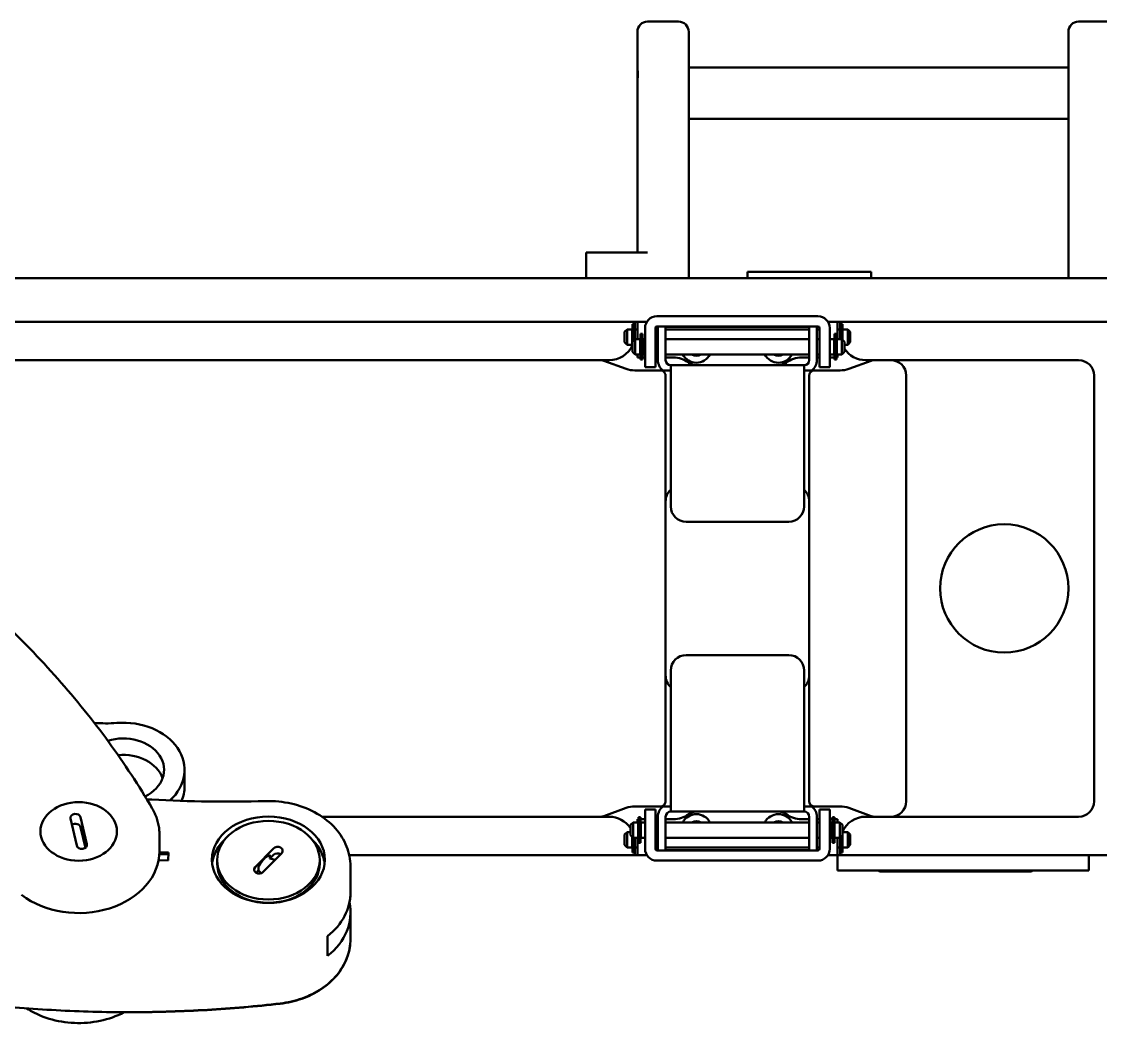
# Model space of a CAD drawing. Header units: millimetres. Extents: x 36 to 3196, y 27 to 5967.
# Drawn here: x 1470.2 to 1680.5, y 4147.8 to 4343.1 of the extents above; entities that cross this region are included whole.
import ezdxf

# ---------------------------------------------------------------- set-up
doc = ezdxf.new("R2010")
doc.units = ezdxf.units.MM
doc.layers.add('외형선(ISO)', color=7, linetype='Continuous', lineweight=50)

msp = doc.modelspace()

# ---------------------------------------------------------------- linework, layer by layer
at = {"layer": '외형선(ISO)'}
for p, q in [((1598.2728, 4343.094), (1592.2728, 4343.094)), ((1676.2728, 4343.094), (1682.2728, 4343.094)), ((1590.2728, 4341.094), (1590.2728, 4334.4982)), ((1600.2728, 4341.094), (1600.2728, 4332.6008)), ((1674.2728, 4332.6008), (1674.2728, 4341.094)), ((1590.2728, 4334.4982), (1590.2728, 4330.5108)), ((1600.2728, 4334.1175), (1674.2728, 4334.1175)), ((1600.2728, 4332.6008), (1600.2728, 4313.094)), ((1674.2728, 4313.094), (1674.2728, 4332.6008)), ((1590.2728, 4330.5108), (1590.2728, 4313.094)), ((1600.2728, 4324.1175), (1674.2728, 4324.1175)), ((1590.2728, 4298.094), (1590.2728, 4313.094)), ((1600.2728, 4313.094), (1600.2728, 4293.094)), ((1674.2728, 4293.094), (1674.2728, 4313.094)), ((1581.2728, 4298.094), (1580.2728, 4298.094)), ((1580.2728, 4293.094), (1580.2728, 4298.094)), ((1581.2728, 4298.094), (1592.2728, 4298.094)), ((1611.7228, 4294.294), (1635.8228, 4294.294)), ((1611.7228, 4294.294), (1611.7228, 4293.094)), ((1635.8228, 4294.294), (1635.8228, 4293.094)), ((1338.4588, 4293.094), (1699.2728, 4293.094)), ((1594.0728, 4285.652), (1625.4728, 4285.652)), ((1425.7728, 4284.594), (1589.7728, 4284.594)), ((1589.3228, 4280.694), (1589.3228, 4284.094)), ((1589.3228, 4284.094), (1589.7228, 4284.094)), ((1589.7228, 4284.094), (1589.7228, 4281.094)), ((1590.2728, 4284.594), (1589.7728, 4284.594)), ((1589.7728, 4283.094), (1589.7728, 4284.594)), ((1590.2728, 4281.194), (1590.2728, 4284.594)), ((1590.2728, 4284.594), (1592.137, 4284.594)), ((1591.7728, 4279.694), (1591.7728, 4283.352)), ((1593.7728, 4279.694), (1593.7728, 4283.352)), ((1593.8956, 4283.594), (1594.2728, 4283.594)), ((1594.0728, 4283.652), (1625.4728, 4283.652)), ((1594.2728, 4283.652), (1594.2728, 4282.4139)), ((1595.7728, 4283.652), (1595.7728, 4282.4139)), ((1595.7728, 4283.594), (1623.7728, 4283.594)), ((1596.7728, 4283.594), (1596.7728, 4283.652)), ((1622.7728, 4283.594), (1622.7728, 4283.652)), ((1623.7728, 4283.652), (1623.7728, 4282.4139)), ((1625.2728, 4283.652), (1625.2728, 4282.4139)), ((1625.2728, 4283.594), (1625.6501, 4283.594)), ((1625.7728, 4283.352), (1625.7728, 4279.694)), ((1627.4087, 4284.594), (1629.2728, 4284.594)), ((1627.7728, 4283.352), (1627.7728, 4279.694)), ((1629.7728, 4284.594), (1629.2728, 4284.594)), ((1629.2728, 4281.194), (1629.2728, 4284.594)), ((1629.7728, 4283.094), (1629.7728, 4284.594)), ((1629.7728, 4284.594), (1681.7728, 4284.594)), ((1629.8228, 4281.194), (1629.8228, 4284.094)), ((1630.2228, 4284.094), (1629.8228, 4284.094)), ((1630.2228, 4284.094), (1630.2228, 4281.094)), ((1587.7728, 4282.594), (1588.2728, 4283.094)), ((1587.7728, 4282.594), (1587.7728, 4280.594)), ((1588.2728, 4280.094), (1588.2728, 4283.094)), ((1588.2728, 4283.094), (1589.2728, 4283.094)), ((1589.2728, 4280.094), (1589.2728, 4283.094)), ((1589.2728, 4282.594), (1589.3228, 4282.594)), ((1589.3228, 4280.694), (1589.8228, 4281.194)), ((1589.7228, 4282.594), (1589.7728, 4282.594)), ((1589.7728, 4283.094), (1589.7728, 4281.144)), ((1589.7728, 4283.094), (1590.2728, 4283.094)), ((1589.8228, 4278.194), (1589.8228, 4281.194)), ((1589.8228, 4281.194), (1590.8228, 4281.194)), ((1590.8228, 4278.194), (1590.8228, 4281.194)), ((1590.8728, 4277.194), (1590.8728, 4282.194)), ((1590.8728, 4282.194), (1591.2728, 4282.194)), ((1591.2728, 4282.194), (1591.2728, 4277.194)), ((1591.3228, 4281.194), (1591.3228, 4278.194)), ((1591.3228, 4281.194), (1591.7728, 4281.194)), ((1593.7728, 4283.094), (1594.2728, 4283.094)), ((1593.7728, 4281.194), (1594.2728, 4281.194)), ((1594.2728, 4282.0845), (1594.2728, 4282.4139)), ((1594.2728, 4282.0845), (1594.2728, 4279.594)), ((1595.7728, 4283.094), (1623.7728, 4283.094)), ((1595.7728, 4282.0845), (1595.7728, 4282.4139)), ((1595.7728, 4282.0845), (1595.7728, 4279.594)), ((1595.7728, 4281.194), (1623.7728, 4281.194)), ((1623.7728, 4282.4139), (1623.7728, 4282.0845)), ((1623.7728, 4282.0845), (1623.7728, 4279.594)), ((1625.2728, 4283.094), (1625.7728, 4283.094)), ((1625.2728, 4282.4139), (1625.2728, 4282.0845)), ((1625.2728, 4282.0845), (1625.2728, 4279.594)), ((1625.2728, 4281.194), (1625.7728, 4281.194)), ((1627.7728, 4281.194), (1628.6228, 4281.194)), ((1628.6228, 4278.194), (1628.6228, 4281.194)), ((1628.6728, 4277.194), (1628.6728, 4282.194)), ((1629.0728, 4282.194), (1628.6728, 4282.194)), ((1629.0728, 4282.194), (1629.0728, 4277.194)), ((1629.1228, 4281.194), (1629.1228, 4278.194)), ((1629.1228, 4281.194), (1630.1228, 4281.194)), ((1629.2728, 4283.094), (1629.7728, 4283.094)), ((1629.7728, 4281.194), (1629.7728, 4283.094)), ((1629.8228, 4282.594), (1629.7728, 4282.594)), ((1630.1228, 4278.194), (1630.1228, 4281.194)), ((1630.6228, 4280.694), (1630.1228, 4281.194)), ((1630.2728, 4282.594), (1630.2228, 4282.594)), ((1630.2728, 4283.094), (1630.2728, 4281.044)), ((1630.2728, 4283.094), (1631.2728, 4283.094)), ((1631.2728, 4280.094), (1631.2728, 4283.094)), ((1631.7728, 4282.594), (1631.2728, 4283.094)), ((1631.7728, 4280.594), (1631.7728, 4282.594)), ((1587.7728, 4280.594), (1588.2728, 4280.094)), ((1588.2728, 4280.094), (1589.2728, 4280.094)), ((1589.2728, 4280.594), (1589.3228, 4280.594)), ((1589.3228, 4280.694), (1589.3228, 4278.694)), ((1590.8228, 4280.694), (1590.8728, 4280.694)), ((1591.2728, 4280.694), (1591.3228, 4280.694)), ((1591.7728, 4279.694), (1591.7728, 4275.694)), ((1593.7728, 4279.694), (1593.7728, 4275.694)), ((1594.2728, 4277.094), (1594.2728, 4279.594)), ((1595.7728, 4277.094), (1595.7728, 4279.594)), ((1623.7728, 4279.594), (1623.7728, 4277.094)), ((1625.2728, 4279.594), (1625.2728, 4277.094)), ((1625.7728, 4275.694), (1625.7728, 4279.694)), ((1627.7728, 4275.694), (1627.7728, 4279.694)), ((1628.6728, 4280.694), (1628.6228, 4280.694)), ((1629.1228, 4280.694), (1629.0728, 4280.694)), ((1630.6228, 4278.694), (1630.6228, 4280.694)), ((1630.6228, 4280.094), (1631.2728, 4280.094)), ((1631.7728, 4280.594), (1631.2728, 4280.094)), ((1432.5021, 4277.094), (1583.0436, 4277.094)), ((1583.0436, 4277.094), (1584.7728, 4277.094)), ((1589.3228, 4278.694), (1589.8228, 4278.194)), ((1589.8228, 4278.194), (1590.8228, 4278.194)), ((1590.2728, 4277.594), (1590.2728, 4278.194)), ((1590.2728, 4277.594), (1590.8728, 4277.594)), ((1590.8228, 4278.694), (1590.8728, 4278.694)), ((1590.8728, 4277.194), (1591.2728, 4277.194)), ((1591.2728, 4278.694), (1591.3228, 4278.694)), ((1591.2728, 4277.594), (1591.7728, 4277.594)), ((1591.3228, 4278.194), (1591.7728, 4278.194)), ((1593.7728, 4278.194), (1594.2728, 4278.194)), ((1594.2728, 4277.594), (1593.7728, 4277.594)), ((1595.7728, 4278.194), (1623.7728, 4278.194)), ((1597.2728, 4277.594), (1595.7728, 4277.594)), ((1623.7728, 4277.594), (1622.2728, 4277.594)), ((1625.2728, 4278.194), (1625.7728, 4278.194)), ((1625.7728, 4277.594), (1625.2728, 4277.594)), ((1627.7728, 4278.194), (1628.6228, 4278.194)), ((1627.7728, 4277.594), (1628.6728, 4277.594)), ((1628.6728, 4278.694), (1628.6228, 4278.694)), ((1629.0728, 4277.194), (1628.6728, 4277.194)), ((1629.1228, 4278.694), (1629.0728, 4278.694)), ((1629.0728, 4277.594), (1629.2728, 4277.594)), ((1629.1228, 4278.194), (1630.1228, 4278.194)), ((1629.2728, 4278.194), (1629.2728, 4277.594)), ((1630.6228, 4278.694), (1630.1228, 4278.194)), ((1634.7728, 4277.094), (1636.5021, 4277.094)), ((1639.6728, 4277.094), (1636.5021, 4277.094)), ((1676.2728, 4277.094), (1639.6728, 4277.094)), ((1583.7276, 4276.9734), (1588.0627, 4275.3956)), ((1589.7728, 4275.094), (1594.7728, 4275.094)), ((1593.7728, 4275.694), (1591.7728, 4275.694)), ((1594.7728, 4275.094), (1596.7728, 4275.094)), ((1596.7728, 4276.094), (1622.7728, 4276.094)), ((1596.7728, 4276.094), (1596.7728, 4273.094)), ((1622.7728, 4276.094), (1622.7728, 4273.094)), ((1622.7728, 4275.094), (1624.7728, 4275.094)), ((1624.7728, 4275.094), (1629.7728, 4275.094)), ((1625.7728, 4275.694), (1627.7728, 4275.694)), ((1631.4829, 4275.3956), (1635.818, 4276.9734)), ((1595.7728, 4274.0095), (1595.7728, 4273.594)), ((1595.7728, 4273.594), (1595.7728, 4273.094)), ((1595.7728, 4273.094), (1595.7728, 4252.2398)), ((1596.7728, 4273.094), (1596.7728, 4248.594)), ((1622.7728, 4248.594), (1622.7728, 4273.094)), ((1623.7728, 4273.594), (1623.7728, 4274.0095)), ((1623.7728, 4273.094), (1623.7728, 4273.594)), ((1623.7728, 4252.2398), (1623.7728, 4273.094)), ((1642.6728, 4191.094), (1642.6728, 4274.094)), ((1679.2728, 4191.094), (1679.2728, 4274.094)), ((1595.7728, 4252.2398), (1595.7728, 4212.9483)), ((1623.7728, 4212.9483), (1623.7728, 4252.2398)), ((1599.7728, 4245.594), (1619.7728, 4245.594)), ((1619.7728, 4219.594), (1599.7728, 4219.594)), ((1596.7728, 4216.594), (1596.7728, 4192.094)), ((1622.7728, 4192.094), (1622.7728, 4216.594)), ((1595.7728, 4212.9483), (1595.7728, 4192.094)), ((1623.7728, 4192.094), (1623.7728, 4212.9483)), ((1502.021, 4197.2252), (1502.021, 4194.0113)), ((1595.7728, 4192.094), (1595.7728, 4191.594)), ((1595.7728, 4191.594), (1595.7728, 4191.1786)), ((1596.7728, 4189.094), (1596.7728, 4192.094)), ((1622.7728, 4189.094), (1622.7728, 4192.094)), ((1623.7728, 4191.594), (1623.7728, 4192.094)), ((1623.7728, 4191.1786), (1623.7728, 4191.594)), ((1588.0627, 4189.7925), (1583.7276, 4188.2146)), ((1594.7728, 4190.094), (1589.7728, 4190.094)), ((1591.7728, 4189.494), (1591.7728, 4185.494)), ((1593.7728, 4189.494), (1591.7728, 4189.494)), ((1593.7728, 4189.494), (1593.7728, 4185.494)), ((1596.7728, 4190.094), (1594.7728, 4190.094)), ((1622.7728, 4189.094), (1596.7728, 4189.094)), ((1624.7728, 4190.094), (1622.7728, 4190.094)), ((1629.7728, 4190.094), (1624.7728, 4190.094)), ((1625.7728, 4185.494), (1625.7728, 4189.494)), ((1625.7728, 4189.494), (1627.7728, 4189.494)), ((1627.7728, 4185.494), (1627.7728, 4189.494)), ((1635.818, 4188.2146), (1631.4829, 4189.7925)), ((1479.7876, 4187.7385), (1481.0027, 4182.4576)), ((1482.9723, 4182.7235), (1481.7572, 4188.0044)), ((1583.0436, 4188.094), (1528.7903, 4188.094)), ((1584.7728, 4188.094), (1583.0436, 4188.094)), ((1588.9228, 4186.494), (1589.4228, 4186.994)), ((1589.4228, 4186.994), (1589.4228, 4183.994)), ((1590.4228, 4186.994), (1589.4228, 4186.994)), ((1590.4728, 4187.594), (1590.2728, 4187.594)), ((1590.2728, 4186.994), (1590.2728, 4187.594)), ((1590.4228, 4183.994), (1590.4228, 4186.994)), ((1590.4728, 4182.994), (1590.4728, 4187.994)), ((1590.4728, 4187.994), (1590.8728, 4187.994)), ((1590.8728, 4187.994), (1590.8728, 4182.994)), ((1591.7728, 4187.594), (1590.8728, 4187.594)), ((1590.9228, 4186.994), (1590.9228, 4183.994)), ((1591.7728, 4186.994), (1590.9228, 4186.994)), ((1593.7728, 4187.594), (1594.2728, 4187.594)), ((1594.2728, 4186.994), (1593.7728, 4186.994)), ((1594.2728, 4185.594), (1594.2728, 4188.094)), ((1595.7728, 4185.594), (1595.7728, 4188.094)), ((1595.7728, 4187.594), (1597.2728, 4187.594)), ((1623.7728, 4186.994), (1595.7728, 4186.994)), ((1622.2728, 4187.594), (1623.7728, 4187.594)), ((1623.7728, 4188.094), (1623.7728, 4185.594)), ((1625.2728, 4188.094), (1625.2728, 4185.594)), ((1625.2728, 4187.594), (1625.7728, 4187.594)), ((1625.7728, 4186.994), (1625.2728, 4186.994)), ((1628.2728, 4187.594), (1627.7728, 4187.594)), ((1628.2228, 4186.994), (1627.7728, 4186.994)), ((1628.2228, 4183.994), (1628.2228, 4186.994)), ((1628.2728, 4182.994), (1628.2728, 4187.994)), ((1628.6728, 4187.994), (1628.2728, 4187.994)), ((1628.6728, 4187.994), (1628.6728, 4182.994)), ((1629.2728, 4187.594), (1628.6728, 4187.594)), ((1628.7228, 4186.994), (1628.7228, 4183.994)), ((1629.7228, 4186.994), (1628.7228, 4186.994)), ((1629.2728, 4187.594), (1629.2728, 4186.994)), ((1629.7228, 4186.994), (1629.7228, 4183.994)), ((1630.2228, 4186.494), (1629.7228, 4186.994)), ((1636.5021, 4188.094), (1634.7728, 4188.094)), ((1636.5021, 4188.094), (1639.6728, 4188.094)), ((1639.6728, 4188.094), (1676.2728, 4188.094)), ((1482.6855, 4182.042), (1481.7572, 4186.0761)), ((1497.13, 4184.5882), (1497.13, 4181.3743)), ((1587.7728, 4184.594), (1588.2728, 4185.094)), ((1587.7728, 4184.594), (1587.7728, 4182.594)), ((1588.2728, 4185.094), (1588.2728, 4182.094)), ((1588.9228, 4185.094), (1588.2728, 4185.094)), ((1588.9228, 4186.494), (1588.9228, 4184.494)), ((1588.9228, 4184.494), (1589.4228, 4183.994)), ((1590.4228, 4186.494), (1590.4728, 4186.494)), ((1590.4228, 4184.494), (1590.4728, 4184.494)), ((1590.8728, 4186.494), (1590.9228, 4186.494)), ((1590.8728, 4184.494), (1590.9228, 4184.494)), ((1591.7728, 4181.8361), (1591.7728, 4185.494)), ((1593.7728, 4181.8361), (1593.7728, 4185.494)), ((1594.2728, 4183.1035), (1594.2728, 4185.594)), ((1595.7728, 4183.1035), (1595.7728, 4185.594)), ((1623.7728, 4183.1035), (1623.7728, 4185.594)), ((1625.2728, 4183.1035), (1625.2728, 4185.594)), ((1625.7728, 4185.494), (1625.7728, 4181.8361)), ((1627.7728, 4185.494), (1627.7728, 4181.8361)), ((1628.2728, 4186.494), (1628.2228, 4186.494)), ((1628.2728, 4184.494), (1628.2228, 4184.494)), ((1628.7228, 4186.494), (1628.6728, 4186.494)), ((1628.7228, 4184.494), (1628.6728, 4184.494)), ((1630.2228, 4184.494), (1629.7228, 4183.994)), ((1630.2228, 4184.494), (1630.2228, 4186.494)), ((1630.2728, 4184.594), (1630.2228, 4184.594)), ((1630.2228, 4184.494), (1630.2228, 4181.094)), ((1630.2728, 4185.094), (1630.2728, 4182.094)), ((1631.2728, 4185.094), (1630.2728, 4185.094)), ((1631.2728, 4185.094), (1631.2728, 4182.094)), ((1631.7728, 4184.594), (1631.2728, 4185.094)), ((1631.7728, 4182.594), (1631.7728, 4184.594)), ((1587.7728, 4182.594), (1588.2728, 4182.094)), ((1589.2728, 4182.094), (1589.2728, 4184.144)), ((1589.2728, 4182.594), (1589.3228, 4182.594)), ((1589.3228, 4181.094), (1589.3228, 4184.094)), ((1590.4228, 4183.994), (1589.4228, 4183.994)), ((1589.7228, 4183.994), (1589.7228, 4181.094)), ((1589.7228, 4182.594), (1589.7728, 4182.594)), ((1589.7728, 4183.994), (1589.7728, 4182.094)), ((1590.2728, 4183.994), (1590.2728, 4180.594)), ((1590.4728, 4182.994), (1590.8728, 4182.994)), ((1591.7728, 4183.994), (1590.9228, 4183.994)), ((1594.2728, 4183.994), (1593.7728, 4183.994)), ((1594.2728, 4182.7742), (1594.2728, 4183.1035)), ((1594.2728, 4181.5361), (1594.2728, 4182.7742)), ((1623.7728, 4183.994), (1595.7728, 4183.994)), ((1595.7728, 4182.7742), (1595.7728, 4183.1035)), ((1595.7728, 4181.5361), (1595.7728, 4182.7742)), ((1623.7728, 4183.1035), (1623.7728, 4182.7742)), ((1623.7728, 4181.5361), (1623.7728, 4182.7742)), ((1625.7728, 4183.994), (1625.2728, 4183.994)), ((1625.2728, 4183.1035), (1625.2728, 4182.7742)), ((1625.2728, 4181.5361), (1625.2728, 4182.7742)), ((1628.2228, 4183.994), (1627.7728, 4183.994)), ((1628.6728, 4182.994), (1628.2728, 4182.994)), ((1629.7228, 4183.994), (1628.7228, 4183.994)), ((1629.2728, 4183.994), (1629.2728, 4180.594)), ((1629.7728, 4182.094), (1629.7728, 4184.044)), ((1629.8228, 4182.594), (1629.7728, 4182.594)), ((1629.8228, 4181.094), (1629.8228, 4184.094)), ((1630.2728, 4182.594), (1630.2228, 4182.594)), ((1631.7728, 4182.594), (1631.2728, 4182.094)), ((1497.1132, 4180.8181), (1498.8895, 4180.7777)), ((1497.127, 4181.1392), (1498.9019, 4181.0988)), ((1498.9019, 4181.0988), (1498.8425, 4179.5674)), ((1519.3444, 4181.9187), (1515.7633, 4178.2309)), ((1517.368, 4177.3165), (1520.9491, 4181.0043)), ((1519.3444, 4180.6332), (1518.656, 4179.9242)), ((1518.656, 4179.9242), (1518.656, 4180.6313)), ((1589.7728, 4180.594), (1534.1253, 4180.594)), ((1589.2728, 4182.094), (1588.2728, 4182.094)), ((1589.3228, 4181.094), (1589.7228, 4181.094)), ((1589.7728, 4180.594), (1589.7728, 4182.094)), ((1590.2728, 4182.094), (1589.7728, 4182.094)), ((1589.7728, 4180.594), (1590.2728, 4180.594)), ((1592.137, 4180.594), (1590.2728, 4180.594)), ((1594.2728, 4182.094), (1593.7728, 4182.094)), ((1594.2728, 4181.594), (1593.8956, 4181.594)), ((1625.4728, 4181.5361), (1594.0728, 4181.5361)), ((1623.7728, 4182.094), (1595.7728, 4182.094)), ((1623.7728, 4181.594), (1595.7728, 4181.594)), ((1596.7728, 4181.594), (1596.7728, 4181.5361)), ((1622.7728, 4181.594), (1622.7728, 4181.5361)), ((1625.7728, 4182.094), (1625.2728, 4182.094)), ((1625.6501, 4181.594), (1625.2728, 4181.594)), ((1629.2728, 4180.594), (1627.4087, 4180.594)), ((1629.7728, 4182.094), (1629.2728, 4182.094)), ((1629.2728, 4177.594), (1629.2728, 4180.594)), ((1629.2728, 4180.594), (1629.7728, 4180.594)), ((1629.7728, 4180.594), (1629.7728, 4182.094)), ((1681.7728, 4180.594), (1629.7728, 4180.594)), ((1630.2228, 4181.094), (1629.8228, 4181.094)), ((1631.2728, 4182.094), (1630.2728, 4182.094)), ((1678.2728, 4177.594), (1678.2728, 4180.594)), ((1498.8425, 4179.5674), (1496.9607, 4179.6102)), ((1508.3562, 4178.9748), (1508.3562, 4179.6176)), ((1516.4517, 4178.3613), (1516.4517, 4177.6542)), ((1528.3562, 4178.9748), (1528.3562, 4179.6176)), ((1534.3562, 4178.4302), (1534.3562, 4173.2879)), ((1625.4728, 4179.5361), (1594.0728, 4179.5361)), ((1516.4517, 4177.6542), (1515.9701, 4177.1583)), ((1629.2728, 4177.594), (1637.8972, 4177.594)), ((1637.5728, 4177.3945), (1638.2728, 4177.3945)), ((1637.8972, 4177.594), (1640.6467, 4177.594)), ((1642.5228, 4177.3945), (1638.2728, 4177.3945)), ((1640.6467, 4177.594), (1668.6738, 4177.594)), ((1645.8562, 4177.3945), (1642.5228, 4177.3945)), ((1646.6229, 4177.3945), (1645.8562, 4177.3945)), ((1646.6228, 4177.3945), (1657.9228, 4177.3945)), ((1658.6895, 4177.3945), (1657.9228, 4177.3945)), ((1662.0228, 4177.3945), (1658.6895, 4177.3945)), ((1666.2728, 4177.3945), (1662.0228, 4177.3945)), ((1666.2728, 4177.3945), (1666.9728, 4177.3945)), ((1668.6738, 4177.594), (1670.7134, 4177.594)), ((1670.7134, 4177.594), (1678.2728, 4177.594)), ((1534.3562, 4169.4312), (1534.3562, 4164.2889)), ((1529.8999, 4160.9442), (1529.8999, 4164.801))]:
    msp.add_line(p, q, dxfattribs=at)
msp.add_circle((1661.7728, 4232.594), 12.5, dxfattribs=at)
for centre, radius, start, end in [((1592.2728, 4341.094), 2, 90, 180), ((1598.2728, 4341.094), 2, 0, 90), ((1676.2728, 4341.094), 2, 90, 180), ((1594.0728, 4283.352), 2.3, 90, 180), ((1625.4728, 4283.352), 2.3, 0, 90), ((1594.0728, 4283.352), 0.3, 90, 180), ((1625.4728, 4283.352), 0.3, 0, 90), ((1584.7728, 4282.094), 5, 270, 335.505352), ((1634.7728, 4282.094), 5, 213.901262, 270), ((1583.0436, 4275.094), 2, 70, 90), ((1596.7728, 4277.094), 2.5, 180, 233.130102), ((1596.7728, 4277.094), 1, 180, 270), ((1597.2728, 4272.594), 5, 53.130102, 90), ((1601.7728, 4279.594), 3, 207.818139, 332.181861), ((1601.7728, 4279.594), 1.65, 238.047254, 301.952746), ((1617.7728, 4279.594), 3, 207.818139, 332.181861), ((1617.7728, 4279.594), 1.65, 238.047254, 301.952746), ((1622.2728, 4272.594), 5, 90, 126.869898), ((1622.7728, 4277.094), 1, 270, 0), ((1622.7728, 4277.094), 2.5, 306.869898, 0), ((1636.5021, 4275.094), 2, 90, 110), ((1639.6728, 4274.094), 3, 0, 90), ((1676.2728, 4274.094), 3, 0, 90), ((1589.7728, 4280.094), 5, 250, 270), ((1594.7728, 4274.094), 1, 18.836922, 90), ((1601.7728, 4278.594), 2.5, 233.130102, 270), ((1617.7728, 4278.594), 2.5, 270, 306.869898), ((1624.7728, 4274.094), 1, 90, 161.163078), ((1629.7728, 4280.094), 5, 270, 290), ((1598.7728, 4249.594), 3, 131.810315, 180), ((1620.7728, 4249.594), 3, 0, 48.189685), ((1599.7728, 4248.594), 3, 180, 270), ((1619.7728, 4248.594), 3, 270, 0), ((1599.7728, 4216.594), 3, 90, 180), ((1619.7728, 4216.594), 3, 0, 90), ((1598.7728, 4215.594), 3, 180, 228.189685), ((1620.7728, 4215.594), 3, 311.810315, 0), ((1594.7728, 4191.094), 1, 270, 341.163078), ((1624.7728, 4191.094), 1, 198.836922, 270), ((1639.6728, 4191.094), 3, 270, 0), ((1676.2728, 4191.094), 3, 270, 0), ((1589.7728, 4185.094), 5, 90, 110), ((1596.7728, 4188.094), 2.5, 126.869898, 180), ((1596.7728, 4188.094), 1, 90, 180), ((1601.7728, 4186.594), 2.5, 90, 126.869898), ((1617.7728, 4186.594), 2.5, 53.130102, 90), ((1622.7728, 4188.094), 1, 0, 90), ((1622.7728, 4188.094), 2.5, 0, 53.130102), ((1629.7728, 4185.094), 5, 70, 90), ((1583.0436, 4190.094), 2, 270, 290), ((1584.7728, 4183.094), 5, 33.901262, 90), ((1597.2728, 4192.594), 5, 270, 306.869898), ((1601.7728, 4185.594), 3, 27.818139, 152.181861), ((1601.7728, 4185.594), 1.65, 58.047254, 121.952746), ((1617.7728, 4185.594), 3, 27.818139, 152.181861), ((1617.7728, 4185.594), 1.65, 58.047254, 121.952746), ((1622.2728, 4192.594), 5, 233.130102, 270), ((1634.7728, 4183.094), 5, 90, 155.505352), ((1636.5021, 4190.094), 2, 250, 270), ((1594.0728, 4181.8361), 2.3, 180, 270), ((1594.0728, 4181.8361), 0.3, 180, 270), ((1625.4728, 4181.8361), 2.3, 270, 0), ((1625.4728, 4181.8361), 0.3, 270, 0)]:
    msp.add_arc(centre, radius, start, end, dxfattribs=at)
for centre, major_axis, ratio, start_param, end_param in [((1486.7505, 4221.6103), (20, 0), 0.76604444, 4.59547782, 4.81476963), ((1490.021, 4197.2252), (12, 0), 0.76604444, 5.57721209, 7.95636228), ((1490.021, 4197.2252), (8, 0), 0.76604444, 5.27777719, 8.23623391), ((1490.021, 4194.0113), (8, 0), 0.76604444, 0.26532057, 1.69245515), ((1490.021, 4194.0113), (12, 0), 0.76604444, 5.9696286, 6.28318531), ((1480.7724, 4187.8715), (1, 0), 0.76604444, 0.17447475, 3.3160674), ((1480.7724, 4185.9431), (1, 0), 0.76604444, 0.17447475, 2.34330639), ((1481.9875, 4182.5906), (-1, 0), 0.76604444, 0.17447475, 3.3160674), ((1481.38, 4181.3743), (15.75, 0), 0.76604444, 3.92748159, 6.28318531), ((1520.1467, 4181.4615), (1, 0), 0.76604444, 5.64361749, 8.78521014), ((1520.1467, 4180.1759), (-1, 0), 0.76604444, 4.07445227, 5.64361749), ((1518.3562, 4178.9748), (-10, 0), 0.76604444, 0, 3.14159265), ((1516.5656, 4177.7737), (-1, 0), 0.76604444, 5.64361749, 8.78521014), ((1518.3562, 4178.332), (-2.1, 0), 0.76604444, 4.07359788, 4.56913852), ((1518.3562, 4178.332), (2.1, 0), 0.76604444, 3.5765038, 4.02254616), ((1637.5728, 4177.6928), (0.3, 0), 0.99432233, 3.47915181, 4.71238898), ((1666.9728, 4177.6928), (0.3, 0), 0.99432233, 4.71238898, 5.94562615), ((1518.3562, 4173.2879), (16, 0), 0.76604444, 5.51832728, 6.28318531), ((1518.3532, 4173.2267), (16, 0), 0.76604444, 6.12832084, 6.24875389), ((1518.3562, 4169.4312), (16, 0), 0.76604444, 5.51832728, 6.4411729)]:
    msp.add_ellipse(centre, major_axis=major_axis, ratio=ratio, start_param=start_param, end_param=end_param, dxfattribs=at)
for centre, major_axis in [((1481.38, 4185.231), (-7.45, 0)), ((1481.38, 4185.231), (7.45, 0)), ((1518.3562, 4179.7158), (11, 0)), ((1518.3562, 4179.6176), (10, 0))]:
    msp.add_ellipse(centre, major_axis=major_axis, ratio=0.76604444, dxfattribs=at)
for points, knots in [([(1590.2728, 4330.5108), (1590.2728, 4330.8782), (1590.2907, 4331.2763), (1590.3197, 4331.9545), (1590.3303, 4332.2154), (1590.3392, 4332.5622), (1590.3411, 4332.6607), (1590.343, 4332.8207), (1590.3434, 4332.8837), (1590.3435, 4332.953), (1590.3435, 4332.9604), (1590.3435, 4332.9678), (1590.3435, 4333.0279), (1590.3432, 4333.0868), (1590.3416, 4333.2268), (1590.34, 4333.3067), (1590.3327, 4333.5692), (1590.3239, 4333.7409), (1590.3006, 4334.0938), (1590.2842, 4334.2665), (1590.2742, 4334.4348), (1590.2729, 4334.4691), (1590.2728, 4334.4982)], [2.160294273, 2.160294273, 2.160294273, 2.160294273, 2.301452816, 2.301452816, 2.395867443, 2.395867443, 2.434481863, 2.434481863, 2.46023084, 2.46023084, 2.463338226, 2.463338226, 2.463338226, 2.488436368, 2.488436368, 2.524054027, 2.524054027, 2.609134127, 2.609134127, 2.718925371, 2.718925371, 2.752877932, 2.752877932, 2.752877932, 2.752877932]), ([(1595.7728, 4274.0095), (1595.7728, 4274.0273), (1595.7727, 4274.0448), (1595.7705, 4274.1613), (1595.762, 4274.2504), (1595.7363, 4274.3626), (1595.7283, 4274.3906), (1595.7193, 4274.4169)], [-0.5166195058, -0.5166195058, -0.5166195058, -0.5166195058, -0.5132448775, -0.5132448775, -0.4939196502, -0.4939196502, -0.4869372496, -0.4869372496, -0.4869372496, -0.4869372496]), ([(1623.7728, 4274.0095), (1623.7729, 4274.0824), (1623.7752, 4274.1545), (1623.793, 4274.2985), (1623.8078, 4274.3618), (1623.8264, 4274.4169)], [0.186650868, 0.186650868, 0.186650868, 0.186650868, 0.2064796752, 0.2064796752, 0.2266412317, 0.2266412317, 0.2266412317, 0.2266412317]), ([(1495.7012, 4189.7176), (1493.1225, 4194.1219), (1490.2935, 4198.4392), (1484.1569, 4206.867), (1480.8494, 4210.9775), (1473.7813, 4218.9607), (1470.0207, 4222.8335), (1462.0752, 4230.312), (1457.8903, 4233.9178), (1449.1283, 4240.8355), (1444.5511, 4244.1473), (1439.7951, 4247.2998)], [5.657609455, 5.657609455, 5.657609455, 5.657609455, 5.744783577, 5.744783577, 5.8319577, 5.8319577, 5.919131823, 5.919131823, 6.006305946, 6.006305946, 6.093480068, 6.093480068, 6.093480068, 6.093480068]), ([(1494.648, 4191.4886), (1494.974, 4191.4693), (1495.3002, 4191.4507), (1499.3082, 4191.2288), (1502.9974, 4191.1029), (1510.3793, 4191.0074), (1514.0719, 4191.0377), (1517.7607, 4191.1461)], [4.649299199, 4.649299199, 4.649299199, 4.649299199, 4.654193633, 4.654193633, 4.709436559, 4.709436559, 4.764679484, 4.764679484, 4.764679484, 4.764679484]), ([(1534.3562, 4178.4302), (1534.3562, 4179.7448), (1534.0988, 4181.0579), (1533.1016, 4183.5654), (1532.351, 4184.7549), (1530.4159, 4186.9241), (1529.2121, 4187.891), (1526.5012, 4189.4766), (1524.9916, 4190.0928), (1521.8178, 4190.9263), (1520.1538, 4191.1436), (1518.2453, 4191.156), (1518.0029, 4191.1532), (1517.7607, 4191.1461)], [0.01394211, 0.01394211, 0.01394211, 0.01394211, 0.30967019, 0.30967019, 0.61342455, 0.61342455, 0.9326196, 0.9326196, 1.25444854, 1.25444854, 1.57627748, 1.57627748, 1.62308683, 1.62308683, 1.62308683, 1.62308683]), ([(1595.7728, 4191.1786), (1595.7728, 4191.1081), (1595.7706, 4191.0384), (1595.7537, 4190.8938), (1595.7385, 4190.8282), (1595.7193, 4190.7712)], [0.5548633654, 0.5548633654, 0.5548633654, 0.5548633654, 0.5748563244, 0.5748563244, 0.5967068033, 0.5967068033, 0.5967068033, 0.5967068033]), ([(1623.7728, 4191.1786), (1623.7728, 4191.1622), (1623.773, 4191.146), (1623.775, 4191.0313), (1623.783, 4190.9425), (1623.8085, 4190.8287), (1623.8169, 4190.799), (1623.8264, 4190.7712)], [-0.148621567, -0.148621567, -0.148621567, -0.148621567, -0.1454593885, -0.1454593885, -0.1259451858, -0.1259451858, -0.118419815, -0.118419815, -0.118419815, -0.118419815]), ([(1497.13, 4184.5882), (1497.13, 4184.9425), (1497.1104, 4185.2968), (1497.0326, 4186.0023), (1496.9743, 4186.3536), (1496.8195, 4187.05), (1496.723, 4187.3952), (1496.493, 4188.0768), (1496.3595, 4188.4131), (1496.0567, 4189.0745), (1495.8875, 4189.3995), (1495.7012, 4189.7176)], [5.235987753, 5.235987753, 5.235987753, 5.235987753, 5.320312093, 5.320312093, 5.404636434, 5.404636434, 5.488960774, 5.488960774, 5.573285114, 5.573285114, 5.657609455, 5.657609455, 5.657609455, 5.657609455]), ([(1507.3982, 4178.9801), (1507.4717, 4179.6286), (1507.6419, 4180.2699), (1508.2671, 4181.7446), (1508.8081, 4182.5545), (1509.5928, 4183.378), (1509.692, 4183.4774), (1509.794, 4183.575)], [4.766591209, 4.766591209, 4.766591209, 4.766591209, 4.994045838, 4.994045838, 5.310528905, 5.310528905, 5.354811874, 5.354811874, 5.354811874, 5.354811874]), ([(1526.9184, 4183.575), (1527.1407, 4183.3622), (1527.3499, 4183.1409), (1528.1906, 4182.1542), (1528.6797, 4181.3129), (1529.148, 4179.9562), (1529.2586, 4179.4702), (1529.3142, 4178.9801)], [7.146766046, 7.146766046, 7.146766046, 7.146766046, 7.243315649, 7.243315649, 7.563094948, 7.563094948, 7.734986711, 7.734986711, 7.734986711, 7.734986711]), ([(1646.6228, 4177.3945), (1646.5946, 4177.3945), (1646.5645, 4177.3986), (1646.5049, 4177.4168), (1646.4753, 4177.431), (1646.4224, 4177.4686), (1646.3991, 4177.4916), (1646.3628, 4177.5413), (1646.3492, 4177.5674), (1646.3398, 4177.594)], [-1.57079633, -1.57079633, -1.57079633, -1.57079633, -1.25663706, -1.25663706, -0.9424778, -0.9424778, -0.63644715, -0.63644715, -0.35357879, -0.35357879, -0.35357879, -0.35357879]), ([(1657.9228, 4177.3945), (1657.9511, 4177.3945), (1657.9812, 4177.3986), (1658.0408, 4177.4168), (1658.0704, 4177.431), (1658.1233, 4177.4686), (1658.1466, 4177.4916), (1658.1829, 4177.5413), (1658.1965, 4177.5674), (1658.2059, 4177.594)], [-1.57079633, -1.57079633, -1.57079633, -1.57079633, -1.25663706, -1.25663706, -0.9424778, -0.9424778, -0.63644715, -0.63644715, -0.35357879, -0.35357879, -0.35357879, -0.35357879]), ([(1520.6349, 4151.6321), (1522.0948, 4151.7982), (1523.5274, 4152.1244), (1526.2359, 4153.0811), (1527.5117, 4153.7116), (1529.8094, 4155.2452), (1530.8313, 4156.1487), (1532.5274, 4158.1786), (1533.2012, 4159.3059), (1534.0594, 4161.5524), (1534.2926, 4162.6554), (1534.3428, 4163.766)], [4.87585753, 4.87585753, 4.87585753, 4.87585753, 5.16054362, 5.16054362, 5.44522971, 5.44522971, 5.7299158, 5.7299158, 6.01460189, 6.01460189, 6.26465511, 6.26465511, 6.26465511, 6.26465511]), ([(1520.6711, 4151.6971), (1522.1283, 4151.8653), (1523.558, 4152.1932), (1526.2605, 4153.1522), (1527.5333, 4153.7832), (1529.8251, 4155.3169), (1530.8443, 4156.22), (1532.5358, 4158.2482), (1533.2075, 4159.3742), (1534.1186, 4161.763), (1534.3562, 4163.0254), (1534.3562, 4164.2889)], [4.87585753, 4.87585753, 4.87585753, 4.87585753, 5.16011151, 5.16011151, 5.44436549, 5.44436549, 5.72861946, 5.72861946, 6.01287344, 6.01287344, 6.29712742, 6.29712742, 6.29712742, 6.29712742]), ([(1449.5548, 4153.3162), (1454.2205, 4152.5584), (1458.9213, 4151.9288), (1468.3693, 4150.9291), (1473.1164, 4150.5591), (1482.633, 4150.0805), (1487.4023, 4149.972), (1496.9389, 4150.0168), (1501.7062, 4150.1702), (1511.2144, 4150.7383), (1515.9554, 4151.1529), (1520.6711, 4151.6971)], [4.517388523, 4.517388523, 4.517388523, 4.517388523, 4.589082324, 4.589082324, 4.660776125, 4.660776125, 4.732469927, 4.732469927, 4.804163728, 4.804163728, 4.87585753, 4.87585753, 4.87585753, 4.87585753]), ([(1490.2235, 4149.9777), (1490.8589, 4149.975), (1491.4943, 4149.9746), (1496.8981, 4149.9911), (1501.6658, 4150.1366), (1511.1756, 4150.6889), (1515.9177, 4151.0957), (1520.6349, 4151.6321)], [4.722916127, 4.722916127, 4.722916127, 4.722916127, 4.732469929, 4.732469929, 4.804163729, 4.804163729, 4.87585753, 4.87585753, 4.87585753, 4.87585753]), ([(1471.2458, 4150.7383), (1472.2284, 4150.0947), (1473.3087, 4149.5478), (1475.9751, 4148.5319), (1477.6113, 4148.1468), (1480.9572, 4147.7973), (1482.6665, 4147.8335), (1485.9864, 4148.3252), (1487.5965, 4148.7806), (1489.4782, 4149.6011), (1489.8702, 4149.7901), (1490.2512, 4149.9924)], [2.95772789, 2.95772789, 2.95772789, 2.95772789, 3.20364277, 3.20364277, 3.5296481, 3.5296481, 3.85618463, 3.85618463, 4.18269121, 4.18269121, 4.27127041, 4.27127041, 4.27127041, 4.27127041])]:
    msp.add_open_spline(points, degree=3, knots=knots, dxfattribs=at)
msp.add_rational_spline([(1518.656, 4180.6313), (1517.5538, 4180.1235), (1516.4517, 4178.3613)], [2.12741513321, 4.46757177973, 2.12741513321], degree=2, dxfattribs=at)

doc.saveas('drawing.dxf')
